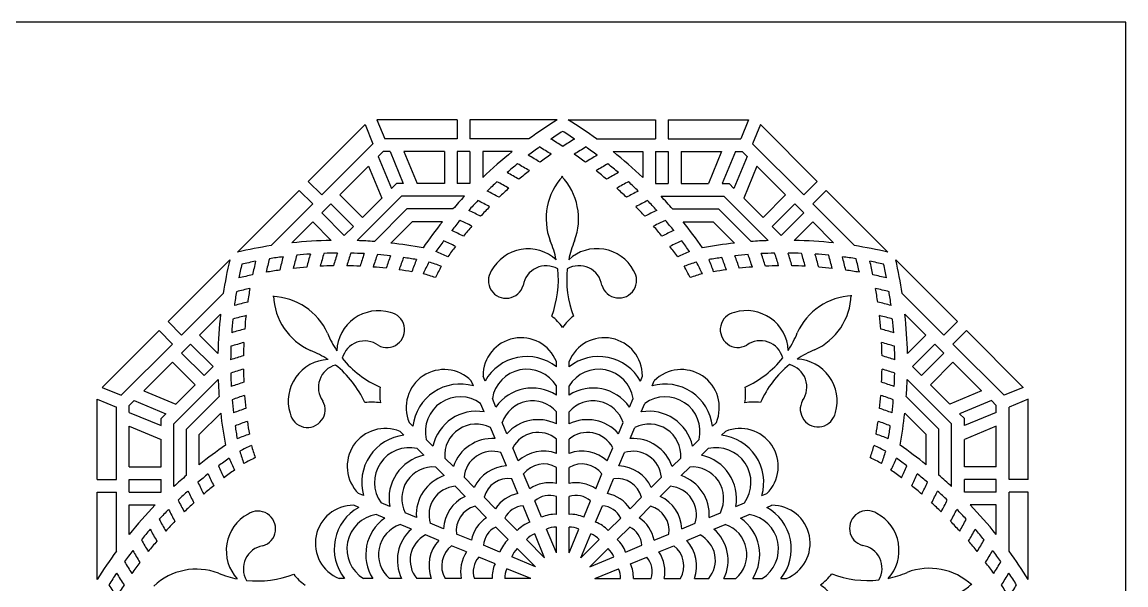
# Model space of a CAD drawing. Extents: x -314 to 508, y 162 to 455.
# Drawn here: x 104.3 to 234.2, y 388.8 to 455 of the extents above; entities that cross this region are included whole.
import ezdxf

# ---------------------------------------------------------------- set-up
doc = ezdxf.new("R2010")
doc.units = 0
doc.layers.get('0').update_dxf_attribs({"linetype": 'CONTINUOUS'})

msp = doc.modelspace()

# ---------------------------------------------------------------- linework, layer by layer
for p, q in [((234.151915, 455.017193), (101.651895, 455.017193)), ((234.151915, 322.517174), (234.151915, 455.017193)), ((137.966518, 436.260003), (144.649683, 442.943168)), ((144.649683, 442.943168), (145.581664, 440.693168)), ((146.035503, 443.517193), (146.967483, 441.267193)), ((155.486925, 443.517193), (146.035503, 443.517193)), ((155.486925, 443.517193), (155.486925, 441.267193)), ((156.986925, 443.517193), (156.986925, 441.267193)), ((167.250142, 443.517193), (156.986925, 443.517193)), ((168.553668, 443.517193), (178.816885, 443.517193)), ((178.816885, 443.517193), (178.816885, 441.267193)), ((180.316885, 443.517193), (180.316885, 441.267193)), ((180.316885, 443.517193), (189.768307, 443.517193)), ((189.768307, 443.517193), (188.836327, 441.267193)), ((191.154127, 442.943168), (190.222146, 440.693168)), ((197.837292, 436.260003), (191.154127, 442.943168)), ((139.557509, 434.669013), (145.581664, 440.693168)), ((155.486925, 441.267193), (146.967483, 441.267193)), ((163.922879, 441.267193), (156.986925, 441.267193)), ((171.880931, 441.267193), (178.816885, 441.267193)), ((180.316885, 441.267193), (188.836327, 441.267193)), ((196.246301, 434.669013), (190.222146, 440.693168)), ((146.202984, 439.193168), (146.777009, 439.767193)), ((146.202984, 439.193168), (147.756285, 435.443168)), ((147.588803, 439.767193), (146.777009, 439.767193)), ((147.588803, 439.767193), (149.142104, 436.017193)), ((149.212392, 439.767193), (150.765693, 436.017193)), ((153.986925, 439.767193), (149.212392, 439.767193)), ((153.986925, 439.767193), (153.986925, 436.017193)), ((155.486925, 439.767193), (155.486925, 436.017193)), ((156.986925, 439.767193), (155.486925, 439.767193)), ((156.986925, 439.767193), (156.986925, 436.017193)), ((158.486925, 439.767193), (158.486925, 436.703548)), ((161.970368, 439.767193), (158.486925, 439.767193)), ((173.833442, 439.767193), (177.316885, 439.767193)), ((177.316885, 439.767193), (177.316885, 436.703548)), ((178.816885, 439.767193), (178.816885, 436.017193)), ((178.816885, 439.767193), (180.316885, 439.767193)), ((180.316885, 439.767193), (180.316885, 436.017193)), ((181.816885, 439.767193), (181.816885, 436.017193)), ((181.816885, 439.767193), (186.591418, 439.767193)), ((186.591418, 439.767193), (185.038117, 436.017193)), ((188.215006, 439.767193), (186.661706, 436.017193)), ((189.600826, 439.193168), (188.047525, 435.443168)), ((188.215006, 439.767193), (189.026801, 439.767193)), ((189.600826, 439.193168), (189.026801, 439.767193)), ((141.678829, 434.669013), (145.054934, 438.045118)), ((145.054934, 438.045118), (146.608235, 434.295118)), ((190.748876, 438.045118), (189.195575, 434.295118)), ((194.124981, 434.669013), (190.748876, 438.045118)), ((129.648668, 427.942153), (136.905858, 435.199343)), ((136.905858, 435.199343), (138.496848, 433.608353)), ((137.966518, 436.260003), (139.557509, 434.669013)), ((147.756285, 435.443168), (148.33031, 436.017193)), ((149.142104, 436.017193), (148.33031, 436.017193)), ((153.986925, 436.017193), (150.765693, 436.017193)), ((156.986925, 436.017193), (155.486925, 436.017193)), ((178.816885, 436.017193), (180.316885, 436.017193)), ((181.816885, 436.017193), (185.038117, 436.017193)), ((186.661706, 436.017193), (187.4735, 436.017193)), ((188.047525, 435.443168), (187.4735, 436.017193)), ((197.837292, 436.260003), (196.246301, 434.669013)), ((198.897952, 435.199343), (197.306962, 433.608353)), ((206.155142, 427.942153), (198.897952, 435.199343)), ((141.678829, 434.669013), (144.330479, 432.017363)), ((143.730865, 429.296428), (148.951631, 434.517193)), ((144.330479, 432.017363), (146.608235, 434.295118)), ((156.334907, 434.517193), (148.951631, 434.517193)), ((179.468902, 434.517193), (186.852179, 434.517193)), ((192.072945, 429.296428), (186.852179, 434.517193)), ((191.473331, 432.017363), (189.195575, 434.295118)), ((194.124981, 434.669013), (191.473331, 432.017363)), ((133.592389, 428.703893), (138.496848, 433.608353)), ((139.557509, 432.547693), (140.618169, 433.608353)), ((139.557509, 432.547693), (142.209159, 429.896042)), ((140.618169, 433.608353), (143.269819, 430.956702)), ((145.74084, 429.185082), (149.572951, 433.017193)), ((154.992374, 433.017193), (149.572951, 433.017193)), ((180.811435, 433.017193), (186.230859, 433.017193)), ((190.06297, 429.185082), (186.230859, 433.017193)), ((195.185641, 433.608353), (192.533991, 430.956702)), ((196.246301, 432.547693), (193.594651, 429.896042)), ((196.246301, 432.547693), (195.185641, 433.608353)), ((202.211421, 428.703893), (197.306962, 433.608353)), ((136.033683, 429.023867), (138.496848, 431.487033)), ((138.496848, 431.487033), (140.663173, 429.320708)), ((147.682388, 429.00531), (150.194271, 431.517193)), ((153.746611, 431.517193), (150.194271, 431.517193)), ((182.057199, 431.517193), (185.609539, 431.517193)), ((188.121422, 429.00531), (185.609539, 431.517193)), ((197.306962, 431.487033), (195.140637, 429.320708)), ((199.770127, 429.023867), (197.306962, 431.487033)), ((142.209159, 429.896042), (143.269819, 430.956702)), ((193.594651, 429.896042), (192.533991, 430.956702)), ((128.726936, 427.020421), (121.469746, 419.763231)), ((207.076874, 427.020421), (214.334064, 419.763231)), ((127.965196, 423.0767), (123.060736, 418.17224)), ((207.838614, 423.0767), (212.743074, 418.17224)), ((121.469746, 419.763231), (123.060736, 418.17224)), ((127.645222, 420.635406), (125.182056, 418.17224)), ((208.158588, 420.635406), (210.621754, 418.17224)), ((214.334064, 419.763231), (212.743074, 418.17224)), ((120.409086, 418.702571), (113.725921, 412.019406)), ((120.409086, 418.702571), (122.000076, 417.11158)), ((125.182056, 418.17224), (127.348381, 416.005916)), ((210.621754, 418.17224), (208.455429, 416.005916)), ((215.394724, 418.702571), (213.803734, 417.11158)), ((215.394724, 418.702571), (222.077889, 412.019406)), ((122.000076, 417.11158), (115.975921, 411.087425)), ((124.121396, 417.11158), (123.060736, 416.05092)), ((124.121396, 417.11158), (126.773047, 414.45993)), ((211.682414, 417.11158), (209.030763, 414.45993)), ((211.682414, 417.11158), (212.743074, 416.05092)), ((213.803734, 417.11158), (219.827889, 411.087425)), ((123.060736, 416.05092), (125.712386, 413.39927)), ((212.743074, 416.05092), (210.091424, 413.39927)), ((122.000076, 414.99026), (118.623971, 411.614155)), ((122.000076, 414.99026), (124.651726, 412.33861)), ((126.773047, 414.45993), (125.712386, 413.39927)), ((167.151905, 414.435141), (167.151905, 415.069904)), ((168.651905, 414.435141), (168.651905, 415.069904)), ((209.030763, 414.45993), (210.091424, 413.39927)), ((213.803734, 414.99026), (211.152084, 412.33861)), ((213.803734, 414.99026), (217.179839, 411.614155)), ((127.372661, 412.938224), (122.151895, 407.717458)), ((158.772113, 412.768297), (158.529199, 413.354741)), ((177.031697, 412.768297), (177.274611, 413.354741)), ((208.431149, 412.938224), (213.651915, 407.717458)), ((113.725921, 412.019406), (115.975921, 411.087425)), ((124.651726, 412.33861), (122.373971, 410.060854)), ((157.386293, 412.194271), (157.14338, 412.780716)), ((167.151905, 411.110105), (167.151905, 412.21277)), ((168.651905, 411.110105), (168.651905, 412.21277)), ((178.417517, 412.194271), (178.66043, 412.780716)), ((211.152084, 412.33861), (213.429839, 410.060854)), ((222.077889, 412.019406), (219.827889, 411.087425)), ((113.151895, 410.633586), (115.401895, 409.701606)), ((113.151895, 401.182164), (113.151895, 410.633586)), ((117.475921, 410.466105), (116.901895, 409.89208)), ((117.475921, 410.466105), (121.225921, 408.912804)), ((118.623971, 411.614155), (122.373971, 410.060854)), ((127.484007, 410.928249), (123.651895, 407.096138)), ((160.044549, 409.696364), (159.622577, 410.715094)), ((175.759261, 409.696364), (176.181233, 410.715094)), ((208.319803, 410.928249), (212.151915, 407.096138)), ((217.179839, 411.614155), (213.429839, 410.060854)), ((218.327889, 410.466105), (214.577889, 408.912804)), ((218.327889, 410.466105), (218.901915, 409.89208)), ((222.651915, 410.633586), (220.401915, 409.701606)), ((222.651915, 401.182164), (222.651915, 410.633586)), ((115.401895, 401.182164), (115.401895, 409.701606)), ((116.901895, 409.080285), (116.901895, 409.89208)), ((116.901895, 409.080285), (120.651895, 407.526985)), ((158.65873, 409.122339), (158.236758, 410.141069)), ((167.151905, 407.716374), (167.151905, 409.145645)), ((168.651905, 407.716374), (168.651905, 409.145645)), ((177.14508, 409.122339), (177.567052, 410.141069)), ((218.901915, 409.080285), (215.151915, 407.526985)), ((218.901915, 409.080285), (218.901915, 409.89208)), ((220.401915, 401.182164), (220.401915, 409.701606)), ((121.225921, 408.912804), (120.651895, 408.338779)), ((120.651895, 407.526985), (120.651895, 408.338779)), ((127.663779, 408.986701), (125.151895, 406.474818)), ((150.282249, 407.4475), (149.833403, 407.896346)), ((161.343274, 406.560965), (160.796315, 407.881439)), ((174.460536, 406.560965), (175.007495, 407.881439)), ((185.521561, 407.4475), (185.970407, 407.896346)), ((208.140031, 408.986701), (210.651915, 406.474818)), ((214.577889, 408.912804), (215.151915, 408.338779)), ((215.151915, 407.526985), (215.151915, 408.338779)), ((116.901895, 407.456697), (120.651895, 405.903396)), ((116.901895, 402.682164), (116.901895, 407.456697)), ((122.151895, 400.334181), (122.151895, 407.717458)), ((123.651895, 401.676714), (123.651895, 407.096138)), ((125.151895, 402.922478), (125.151895, 406.474818)), ((149.221588, 406.38684), (148.772743, 406.835686)), ((159.957454, 405.98694), (159.410496, 407.307414)), ((175.846356, 405.98694), (176.393314, 407.307414)), ((186.582222, 406.38684), (187.031067, 406.835686)), ((210.651915, 402.922478), (210.651915, 406.474818)), ((212.151915, 401.676714), (212.151915, 407.096138)), ((213.651915, 400.334181), (213.651915, 407.717458)), ((218.901915, 407.456697), (215.151915, 405.903396)), ((218.901915, 402.682164), (218.901915, 407.456697)), ((120.651895, 402.682164), (120.651895, 405.903396)), ((152.633404, 405.096345), (151.853702, 405.876047)), ((167.151905, 404.251301), (167.151905, 405.936326)), ((168.651905, 404.251301), (168.651905, 405.936326)), ((183.170406, 405.096345), (183.950108, 405.876047)), ((215.151915, 402.682164), (215.151915, 405.903396)), ((151.572744, 404.035685), (150.793042, 404.815387)), ((161.28348, 402.78563), (160.638649, 404.34239)), ((162.6693, 403.359655), (162.024468, 404.916416)), ((173.13451, 403.359655), (173.779342, 404.916416)), ((174.52033, 402.78563), (175.165161, 404.34239)), ((184.231066, 404.035685), (185.010768, 404.815387)), ((116.901895, 402.682164), (120.651895, 402.682164)), ((153.972474, 401.635954), (152.961827, 402.646602)), ((155.033134, 402.696615), (154.022487, 403.707262)), ((167.151905, 400.708201), (167.151905, 402.606479)), ((168.651905, 400.708201), (168.651905, 402.606479)), ((180.770676, 402.696615), (181.781323, 403.707262)), ((181.831336, 401.635954), (182.841983, 402.646602)), ((218.901915, 402.682164), (215.151915, 402.682164)), ((157.483311, 400.246438), (156.291818, 401.437931)), ((162.639366, 399.512233), (161.912926, 401.266013)), ((164.025185, 400.086258), (163.298746, 401.840038)), ((171.778625, 400.086258), (172.505064, 401.840038)), ((173.164444, 399.512233), (173.890884, 401.266013)), ((178.320499, 400.246438), (179.511992, 401.437931)), ((113.151895, 401.182164), (115.401895, 401.182164)), ((116.901895, 401.182164), (120.651895, 401.182164)), ((116.901895, 399.682164), (116.901895, 401.182164)), ((120.651895, 399.682164), (120.651895, 401.182164)), ((156.422651, 399.185778), (155.231158, 400.377271)), ((179.381159, 399.185778), (180.572652, 400.377271)), ((218.901915, 401.182164), (215.151915, 401.182164)), ((215.151915, 399.682164), (215.151915, 401.182164)), ((218.901915, 399.682164), (218.901915, 401.182164)), ((222.651915, 401.182164), (220.401915, 401.182164)), ((113.151895, 399.682164), (115.401895, 399.682164)), ((113.151895, 389.418947), (113.151895, 399.682164)), ((115.401895, 392.74621), (115.401895, 399.682164)), ((116.901895, 399.682164), (120.651895, 399.682164)), ((144.474817, 399.282795), (143.888373, 399.525709)), ((159.988661, 397.741088), (158.646376, 399.083373)), ((165.415822, 396.728963), (164.618604, 398.653618)), ((167.151905, 397.074292), (167.151905, 399.157523)), ((168.651905, 397.074292), (168.651905, 399.157523)), ((170.387988, 396.728963), (171.185206, 398.653618)), ((175.815149, 397.741088), (177.157434, 399.083373)), ((191.328993, 399.282795), (191.915437, 399.525709)), ((218.901915, 399.682164), (215.151915, 399.682164)), ((222.651915, 399.682164), (220.401915, 399.682164)), ((220.401915, 392.74621), (220.401915, 399.682164)), ((222.651915, 389.418947), (222.651915, 399.682164)), ((116.901895, 398.182164), (119.965541, 398.182164)), ((116.901895, 394.698721), (116.901895, 398.182164)), ((143.900792, 397.896976), (143.314348, 398.13989)), ((147.54675, 398.010359), (146.52802, 398.432331)), ((158.928001, 396.680428), (157.585716, 398.022713)), ((164.030003, 396.154938), (163.232785, 398.079593)), ((171.773807, 396.154938), (172.571025, 398.079593)), ((176.875809, 396.680428), (178.218094, 398.022713)), ((188.25706, 398.010359), (189.27579, 398.432331)), ((191.903018, 397.896976), (192.489462, 398.13989)), ((218.901915, 398.182164), (215.838269, 398.182164)), ((218.901915, 394.698721), (218.901915, 398.182164)), ((146.972725, 396.62454), (145.953995, 397.046512)), ((150.682149, 396.711635), (149.361675, 397.258593)), ((162.558223, 395.171526), (161.085156, 396.644593)), ((173.245587, 395.171526), (174.718654, 396.644593)), ((185.121661, 396.711635), (186.442135, 397.258593)), ((188.831085, 396.62454), (189.849815, 397.046512)), ((150.108124, 395.325815), (148.78765, 395.872774)), ((153.883459, 395.385609), (152.326698, 396.03044)), ((157.156856, 394.029723), (155.403076, 394.756162)), ((161.497563, 394.110866), (160.024496, 395.583933)), ((165.766086, 391.963663), (164.60494, 394.766916)), ((167.151905, 392.537689), (165.99076, 395.340941)), ((167.151905, 392.537689), (167.151905, 395.571907)), ((168.651905, 392.537689), (168.651905, 395.571907)), ((168.651905, 392.537689), (169.81305, 395.340941)), ((170.037724, 391.963663), (171.198869, 394.766916)), ((174.306247, 394.110866), (175.779314, 395.583933)), ((178.646954, 394.029723), (180.400734, 394.756162)), ((181.920351, 395.385609), (183.477111, 396.03044)), ((185.695686, 395.325815), (187.01616, 395.872774)), ((153.309434, 393.999789), (151.752673, 394.644621)), ((165.766086, 391.963663), (163.620569, 394.10918)), ((170.037724, 391.963663), (172.183241, 394.10918)), ((182.494376, 393.999789), (184.051137, 394.644621)), ((156.582831, 392.643904), (154.829051, 393.370343)), ((160.514151, 392.639086), (158.589496, 393.436304)), ((164.705426, 390.903003), (162.559909, 393.04852)), ((171.098384, 390.903003), (173.243901, 393.04852)), ((175.289659, 392.639086), (177.214314, 393.436304)), ((179.220979, 392.643904), (180.974759, 393.370343)), ((159.940126, 391.253267), (158.015471, 392.050485)), ((164.705426, 390.903003), (161.902173, 392.064148)), ((171.098384, 390.903003), (173.901637, 392.064148)), ((175.863684, 391.253267), (177.788339, 392.050485)), ((164.1314, 389.517184), (161.328148, 390.678329)), ((171.67241, 389.517184), (174.475662, 390.678329)), ((142.233948, 389.517184), (141.599185, 389.517184)), ((145.558984, 389.517184), (144.456319, 389.517184)), ((148.952715, 389.517184), (147.523444, 389.517184)), ((152.417788, 389.517184), (150.732763, 389.517184)), ((155.960888, 389.517184), (154.06261, 389.517184)), ((159.594797, 389.517184), (157.511566, 389.517184)), ((164.1314, 389.517184), (161.097182, 389.517184)), ((171.67241, 389.517184), (174.706628, 389.517184)), ((176.209013, 389.517184), (178.292244, 389.517184)), ((179.842922, 389.517184), (181.7412, 389.517184)), ((183.386022, 389.517184), (185.071047, 389.517184)), ((186.851095, 389.517184), (188.280366, 389.517184)), ((190.244826, 389.517184), (191.347491, 389.517184)), ((193.569862, 389.517184), (194.204625, 389.517184))]:
    msp.add_line(p, q)
for centre, radius, start, end in [((195.575092, 398.045567), 53.572116, 121.91939, 126.216195), ((140.228718, 398.045567), 53.572116, 53.783805, 58.08061), ((195.575092, 398.045567), 52.072116, 122.102777, 123.928046), ((140.228718, 398.045567), 52.072116, 56.071954, 57.897223), ((195.575092, 398.045567), 52.072116, 125.738187, 127.534036), ((140.228718, 398.045567), 49.072116, 57.560233, 59.464775), ((140.228718, 398.045567), 50.572116, 56.824698, 58.687971), ((195.575092, 398.045567), 50.572116, 121.312029, 123.175302), ((195.575092, 398.045567), 49.072116, 120.535225, 122.439767), ((140.228718, 398.045567), 52.072116, 52.465964, 54.261813), ((195.575092, 398.045567), 53.572116, 128.84974, 133.812733), ((140.228718, 398.045567), 47.572116, 58.278086, 60.227422), ((195.575092, 398.045567), 50.572116, 125.022816, 126.855492), ((140.228718, 398.045567), 50.572116, 53.144508, 54.977184), ((195.575092, 398.045567), 47.572116, 119.772578, 121.721914), ((140.228718, 398.045567), 53.572116, 46.187267, 51.15026), ((195.575092, 398.045567), 52.072116, 129.316387, 131.085996), ((140.228718, 398.045567), 46.072116, 58.977643, 60.975594), ((195.575092, 398.045567), 46.072116, 119.024406, 121.022357), ((140.228718, 398.045567), 52.072116, 48.914004, 50.683613), ((140.228718, 398.045567), 44.572116, 59.65813, 61.70886), ((195.575092, 398.045567), 50.572116, 128.674204, 130.479787), ((173.304963, 431.88771), 7.357965, 137.256091, 200.866483), ((162.402233, 431.855265), 7.357965, 339.474528, 43.08492), ((140.228718, 398.045567), 50.572116, 49.520213, 51.325796), ((195.575092, 398.045567), 44.572116, 118.29114, 120.34187), ((195.575092, 398.045567), 52.072116, 132.84358, 134.589829), ((140.228718, 398.045567), 41.572116, 60.957865, 63.12829), ((140.228718, 398.045567), 43.072116, 60.318593, 62.426661), ((195.575092, 398.045567), 50.572116, 132.27304, 134.054732), ((195.575092, 398.045567), 43.072116, 117.573339, 119.681407), ((140.228718, 398.045567), 50.572116, 45.945268, 47.72696), ((195.575092, 398.045567), 41.572116, 116.87171, 119.042135), ((140.228718, 398.045567), 52.072116, 45.410171, 47.15642), ((195.575092, 398.045567), 53.572116, 137.094204, 139.24731), ((195.575092, 398.045567), 52.072116, 136.325403, 138.050939), ((140.228718, 398.045567), 40.072116, 61.574537, 63.812869), ((195.575092, 398.045567), 40.072116, 116.187131, 118.425463), ((140.228718, 398.045567), 52.072116, 41.949061, 43.674597), ((140.228718, 398.045567), 53.572116, 40.75269, 42.905796), ((140.228718, 398.045567), 38.572116, 62.16691, 64.479321), ((195.575092, 398.045567), 50.572116, 135.825609, 137.586396), ((140.228718, 398.045567), 50.572116, 42.413604, 44.174391), ((195.575092, 398.045567), 38.572116, 115.520679, 117.83309), ((195.575092, 398.045567), 53.572116, 141.332807, 145.423402), ((195.575092, 398.045567), 52.072116, 139.767054, 141.474349), ((140.228718, 398.045567), 37.072116, 62.732943, 65.126335), ((195.575092, 398.045567), 37.072116, 114.873665, 117.267057), ((140.228718, 398.045567), 52.072116, 38.525651, 40.232946), ((140.228718, 398.045567), 53.572116, 34.576598, 38.667193), ((140.228718, 398.045567), 35.572116, 63.270186, 65.752316), ((195.575092, 398.045567), 50.572116, 139.337804, 141.080535), ((140.228718, 398.045567), 50.572116, 38.919465, 40.662196), ((195.575092, 398.045567), 35.572116, 114.247684, 116.729814), ((141.7732, 375.760093), 53.572116, 98.783805, 103.08061), ((141.7732, 375.760093), 53.572116, 91.187267, 96.15026), ((141.7732, 375.760093), 53.572116, 85.75269, 87.905796), ((141.7732, 375.760093), 53.572116, 79.576598, 83.667193), ((195.575092, 398.045567), 52.072116, 143.17341, 144.864819), ((140.228718, 398.045567), 34.072116, 63.775685, 66.35533), ((195.575092, 398.045567), 50.572116, 142.815292, 144.542779), ((155.637688, 424.624424), 11.748077, 11.887493, 23.276334), ((180.112424, 424.697258), 11.748077, 157.064677, 168.453518), ((195.575092, 398.045567), 34.072116, 113.64467, 116.224315), ((140.228718, 398.045567), 50.572116, 35.457221, 37.184708), ((140.228718, 398.045567), 52.072116, 35.135181, 36.82659), ((194.03061, 375.760093), 53.572116, 96.332807, 100.423402), ((194.03061, 375.760093), 53.572116, 92.094204, 94.24731), ((194.03061, 375.760093), 53.572116, 83.84974, 88.812733), ((194.03061, 375.760093), 53.572116, 76.91939, 81.216195), ((141.7732, 375.760093), 52.072116, 97.465964, 99.261813), ((180.908996, 414.895889), 47.572116, 164.772578, 166.721914), ((180.908996, 414.895889), 46.072116, 164.024406, 166.022357), ((141.7732, 375.760093), 52.072116, 93.914004, 95.683613), ((180.908996, 414.895889), 44.572116, 163.29114, 165.34187), ((180.908996, 414.895889), 43.072116, 162.573339, 164.681407), ((141.7732, 375.760093), 52.072116, 90.410171, 92.15642), ((180.908996, 414.895889), 41.572116, 161.87171, 164.042135), ((180.908996, 414.895889), 40.072116, 161.187131, 163.425463), ((141.7732, 375.760093), 52.072116, 86.949061, 88.674597), ((180.908996, 414.895889), 38.572116, 160.520679, 162.83309), ((180.908996, 414.895889), 37.072116, 159.873665, 162.267057), ((141.7732, 375.760093), 52.072116, 83.525651, 85.232946), ((180.908996, 414.895889), 35.572116, 159.247684, 161.729814), ((180.908996, 414.895889), 34.072116, 158.64467, 161.224315), ((141.7732, 375.760093), 52.072116, 80.135181, 81.82659), ((140.228718, 398.045567), 32.572116, 64.245875, 66.933024), ((163.827447, 423.417936), 4.907488, 47.643656, 151.842429), ((171.929991, 423.442048), 4.907488, 28.498583, 132.697355), ((195.575092, 398.045567), 32.572116, 113.066976, 115.754125), ((194.03061, 375.760093), 52.072116, 98.17341, 99.864819), ((154.894814, 414.895889), 34.072116, 18.775685, 21.35533), ((194.03061, 375.760093), 52.072116, 94.767054, 96.474349), ((154.894814, 414.895889), 35.572116, 18.270186, 20.752316), ((154.894814, 414.895889), 37.072116, 17.732943, 20.126335), ((194.03061, 375.760093), 52.072116, 91.325403, 93.050939), ((154.894814, 414.895889), 38.572116, 17.16691, 19.479321), ((154.894814, 414.895889), 40.072116, 16.574537, 18.812869), ((154.894814, 414.895889), 41.572116, 15.957865, 18.12829), ((194.03061, 375.760093), 52.072116, 87.84358, 89.589829), ((154.894814, 414.895889), 43.072116, 15.318593, 17.426661), ((154.894814, 414.895889), 44.572116, 14.65813, 16.70886), ((194.03061, 375.760093), 52.072116, 84.316387, 86.085996), ((154.894814, 414.895889), 46.072116, 13.977643, 15.975594), ((154.894814, 414.895889), 47.572116, 13.278086, 15.227422), ((194.03061, 375.760093), 52.072116, 80.738187, 82.534036), ((180.908996, 414.895889), 53.572116, 166.91939, 171.216195), ((180.908996, 414.895889), 52.072116, 167.102777, 168.928046), ((141.7732, 375.760093), 52.072116, 101.071954, 102.897223), ((180.908996, 414.895889), 50.572116, 166.312029, 168.175302), ((180.908996, 414.895889), 49.072116, 165.535225, 167.439767), ((141.7732, 375.760093), 50.572116, 94.520213, 96.325796), ((141.7732, 375.760093), 50.572116, 90.945268, 92.72696), ((141.7732, 375.760093), 50.572116, 87.413604, 89.174391), ((141.7732, 375.760093), 50.572116, 83.919465, 85.662196), ((180.908996, 414.895889), 32.572116, 158.066976, 160.754125), ((198.260529, 402.531827), 52.072116, 152.276152, 153.953986), ((143.190408, 397.008887), 31.072116, 70.403428, 73.209533), ((198.260529, 402.531827), 50.572116, 151.99072, 153.70586), ((165.943045, 423.602454), 2.727853, 59.946113, 171.045556), ((155.637688, 424.624424), 11.748077, 338.963115, 6.545241), ((180.112424, 424.697258), 11.748077, 173.79577, 201.377896), ((169.813332, 423.613972), 2.727853, 9.295455, 120.394899), ((199.101766, 377.033468), 52.072116, 107.276152, 108.953986), ((156.256002, 412.068615), 29.572116, 25.789063, 28.727348), ((156.256002, 412.068615), 31.072116, 25.403428, 28.209533), ((154.894814, 414.895889), 32.572116, 19.245875, 21.933024), ((194.03061, 375.760093), 50.572116, 94.337804, 96.080535), ((194.03061, 375.760093), 50.572116, 90.825609, 92.586396), ((194.03061, 375.760093), 50.572116, 87.27304, 89.054732), ((194.03061, 375.760093), 50.572116, 83.674204, 85.479787), ((154.894814, 414.895889), 49.072116, 12.560233, 14.464775), ((154.894814, 414.895889), 50.572116, 11.824698, 13.687971), ((194.03061, 375.760093), 52.072116, 77.102777, 78.928046), ((154.894814, 414.895889), 52.072116, 11.071954, 12.897223), ((154.894814, 414.895889), 53.572116, 8.783805, 13.08061), ((141.7732, 375.760093), 50.572116, 101.824698, 103.687971), ((141.7732, 375.760093), 50.572116, 98.144508, 99.977184), ((141.7732, 375.760093), 50.572116, 80.457221, 82.184708), ((143.190408, 397.008887), 29.572116, 70.789063, 73.727348), ((161.239982, 424.584826), 2.084471, 146.551174, 344.479078), ((174.510465, 424.624318), 2.084471, 195.861933, 33.789837), ((199.101766, 377.033468), 50.572116, 106.99072, 108.70586), ((194.03061, 375.760093), 50.572116, 97.815292, 99.542779), ((194.03061, 375.760093), 50.572116, 80.022816, 81.855492), ((194.03061, 375.760093), 50.572116, 76.312029, 78.175302), ((141.7732, 375.760093), 49.072116, 102.560233, 104.464775), ((180.908996, 414.895889), 50.572116, 170.022816, 171.855492), ((194.03061, 375.760093), 49.072116, 75.535225, 77.439767), ((154.894814, 414.895889), 50.572116, 8.144508, 9.977184), ((180.908996, 414.895889), 52.072116, 170.738187, 172.534036), ((141.7732, 375.760093), 47.572116, 103.278086, 105.227422), ((133.545176, 415.346203), 7.357965, 24.474528, 88.08492), ((141.231628, 423.078539), 7.357965, 182.256091, 245.866483), ((202.21326, 415.437461), 7.357965, 92.256091, 155.866483), ((194.480924, 423.123913), 7.357965, 294.474528, 358.08492), ((194.03061, 375.760093), 47.572116, 74.772578, 76.721914), ((154.894814, 414.895889), 52.072116, 7.465964, 9.261813), ((146.23136, 416.134303), 4.907488, 73.498583, 177.697355), ((147.22004, 418.794964), 2.084471, 240.861933, 78.789837), ((188.518112, 418.804773), 2.084471, 101.551174, 299.479078), ((189.52261, 416.150043), 4.907488, 2.643656, 106.842429), ((180.908996, 414.895889), 53.572116, 173.84974, 178.812733), ((180.908996, 414.895889), 52.072116, 174.316387, 176.085996), ((141.7732, 375.760093), 46.072116, 103.977643, 105.975594), ((180.908996, 414.895889), 50.572116, 173.674204, 175.479787), ((162.99744, 415.642428), 5.975082, 35.004118, 52.886856), ((172.806261, 415.671618), 5.975082, 127.454155, 145.336893), ((194.03061, 375.760093), 46.072116, 74.024406, 76.022357), ((154.894814, 414.895889), 50.572116, 4.520213, 6.325796), ((154.894814, 414.895889), 52.072116, 3.914004, 5.683613), ((154.894814, 414.895889), 53.572116, 1.187267, 6.15026), ((141.7732, 375.760093), 44.572116, 104.65813, 106.70886), ((151.129647, 422.807724), 11.748077, 202.064677, 213.453518), ((184.584692, 422.794192), 11.748077, 326.887493, 338.276334), ((194.03061, 375.760093), 44.572116, 73.29114, 75.34187), ((180.908996, 414.895889), 52.072116, 177.84358, 179.589829), ((141.7732, 375.760093), 43.072116, 105.318593, 107.426661), ((180.908996, 414.895889), 50.572116, 177.27304, 179.054732), ((144.613088, 414.759167), 2.727853, 54.295455, 165.394899), ((163.004143, 413.389895), 4.475082, 22.049912, 180.450088), ((172.799667, 413.389895), 4.475082, 359.549912, 157.950088), ((191.149038, 414.784563), 2.727853, 14.946113, 126.045556), ((194.03061, 375.760093), 43.072116, 72.573339, 74.681407), ((154.894814, 414.895889), 50.572116, 0.945268, 2.72696), ((154.894814, 414.895889), 52.072116, 0.410171, 2.15642), ((141.7732, 375.760093), 41.572116, 105.957865, 108.12829), ((133.874896, 405.449971), 11.748077, 56.887493, 68.276334), ((163.668416, 410.050369), 5.600082, 51.53456, 150.96544), ((172.135394, 410.050369), 5.600082, 29.03456, 128.46544), ((201.942445, 405.539442), 11.748077, 112.064677, 123.453518), ((194.03061, 375.760093), 41.572116, 71.87171, 74.042135), ((140.519046, 410.387889), 4.907488, 92.643656, 196.842429), ((141.884526, 412.014317), 2.727853, 104.946113, 216.045556), ((133.874896, 405.449971), 11.748077, 23.963115, 51.545241), ((151.129647, 422.807724), 11.748077, 218.79577, 246.377896), ((184.584692, 422.794192), 11.748077, 293.963115, 321.545241), ((201.942445, 405.539442), 11.748077, 128.79577, 156.377896), ((193.893888, 412.056001), 2.727853, 324.295455, 75.394899), ((195.269024, 410.437729), 4.907488, 343.498583, 87.697355), ((180.908996, 414.895889), 53.572116, 182.094204, 184.24731), ((141.7732, 375.760093), 40.072116, 106.574537, 108.812869), ((180.908996, 414.895889), 52.072116, 181.325403, 183.050939), ((180.908996, 414.895889), 50.572116, 180.825609, 182.586396), ((153.95426, 409.641311), 4.475082, 44.549912, 202.950088), ((163.668416, 410.050369), 4.100082, 31.830243, 170.669757), ((172.135394, 410.050369), 4.100082, 9.330243, 148.169757), ((181.84955, 409.641311), 4.475082, 337.049912, 135.450088), ((154.894814, 414.895889), 50.572116, 357.413604, 359.174391), ((194.03061, 375.760093), 40.072116, 71.187131, 73.425463), ((154.894814, 414.895889), 52.072116, 356.949061, 358.674597), ((154.894814, 414.895889), 53.572116, 355.75269, 357.905796), ((141.7732, 375.760093), 38.572116, 107.16691, 109.479321), ((152.345501, 411.259395), 5.975082, 172.454155, 190.336893), ((155.845949, 406.810197), 5.600082, 74.03456, 173.46544), ((164.332689, 406.710843), 5.225082, 57.346692, 145.153308), ((171.471121, 406.710843), 5.225082, 34.846692, 122.653308), ((179.957861, 406.810197), 5.600082, 6.53456, 105.96544), ((183.437592, 411.238832), 5.975082, 350.004118, 7.886856), ((194.03061, 375.760093), 38.572116, 70.520679, 72.83309), ((180.908996, 414.895889), 52.072116, 184.767054, 186.474349), ((141.7732, 375.760093), 37.072116, 107.732943, 110.126335), ((180.908996, 414.895889), 50.572116, 184.337804, 186.080535), ((137.864316, 409.383391), 2.084471, 191.551174, 29.479078), ((155.845949, 406.810197), 4.100082, 54.330243, 193.169757), ((164.332689, 406.710843), 3.725082, 40.815365, 161.684635), ((171.471121, 406.710843), 3.725082, 18.315365, 139.184635), ((179.957861, 406.810197), 4.100082, 346.830243, 125.669757), ((197.929685, 409.449049), 2.084471, 150.861933, 348.789837), ((154.894814, 414.895889), 50.572116, 353.919465, 355.662196), ((194.03061, 375.760093), 37.072116, 69.873665, 72.267057), ((154.894814, 414.895889), 52.072116, 353.525651, 355.232946), ((141.7732, 375.760093), 35.572116, 108.270186, 110.752316), ((145.430257, 404.302871), 5.975082, 80.004118, 97.886856), ((157.737638, 403.979084), 5.225082, 79.846692, 167.653308), ((178.066171, 403.979084), 5.225082, 12.346692, 100.153308), ((190.394116, 404.323588), 5.975082, 82.454155, 100.336893), ((194.03061, 375.760093), 35.572116, 69.247684, 71.729814), ((180.908996, 414.895889), 53.572116, 186.332807, 190.423402), ((141.7732, 375.760093), 34.072116, 108.775685, 111.35533), ((180.908996, 414.895889), 50.572116, 187.815292, 189.542779), ((164.996962, 403.371317), 4.850082, 63.620761, 138.879239), ((170.806848, 403.371317), 4.850082, 41.120761, 116.379239), ((154.894814, 414.895889), 50.572116, 350.457221, 352.184708), ((194.03061, 375.760093), 34.072116, 68.64467, 71.224315), ((154.894814, 414.895889), 53.572116, 349.576598, 353.667193), ((180.908996, 414.895889), 52.072116, 188.17341, 189.864819), ((141.7732, 375.760093), 32.572116, 109.245875, 111.933024), ((147.027778, 402.714829), 4.475082, 67.049912, 225.450088), ((157.737638, 403.979084), 3.725082, 63.315365, 184.184635), ((164.996962, 403.371317), 3.350082, 49.96535, 152.53465), ((170.806848, 403.371317), 3.350082, 27.46535, 130.03465), ((178.066171, 403.979084), 3.725082, 355.815365, 116.684635), ((188.776032, 402.714829), 4.475082, 314.549912, 112.950088), ((194.03061, 375.760093), 32.572116, 68.066976, 70.754125), ((154.894814, 414.895889), 52.072116, 350.135181, 351.82659), ((158.623522, 361.093997), 53.572116, 124.576598, 128.667193), ((144.600474, 377.121281), 31.072116, 115.403428, 118.209533), ((179.635621, 419.967045), 50.572116, 196.99072, 198.70586), ((149.858892, 400.82314), 5.600082, 96.53456, 195.96544), ((159.629328, 401.14797), 4.850082, 86.120761, 161.379239), ((176.174482, 401.14797), 4.850082, 18.620761, 93.879239), ((185.944918, 400.82314), 5.600082, 344.03456, 83.46544), ((176.143608, 413.478681), 29.572116, 340.789063, 343.727348), ((181.666548, 358.40856), 52.072116, 62.276152, 63.953986), ((177.180288, 361.093997), 53.572116, 51.332807, 55.423402), ((179.635621, 419.967045), 52.072116, 197.276152, 198.953986), ((149.858892, 400.82314), 4.100082, 76.830243, 215.669757), ((152.690005, 398.93145), 5.225082, 102.346692, 190.153308), ((159.629328, 401.14797), 3.350082, 72.46535, 175.03465), ((165.661235, 400.031791), 4.475082, 70.542688, 131.957312), ((170.142575, 400.031791), 4.475082, 48.042688, 109.457312), ((176.174482, 401.14797), 3.350082, 4.96535, 107.53465), ((183.113805, 398.93145), 5.225082, 349.846692, 77.653308), ((185.944918, 400.82314), 4.100082, 324.330243, 103.169757), ((176.143608, 413.478681), 31.072116, 340.403428, 343.209533), ((158.623522, 361.093997), 52.072116, 125.135181, 126.82659), ((158.623522, 416.440371), 34.072116, 203.64467, 206.224315), ((158.623522, 416.440371), 32.572116, 203.066976, 205.754125), ((144.600474, 377.121281), 29.572116, 115.789063, 118.727348), ((152.690005, 398.93145), 3.725082, 85.815365, 206.684635), ((161.521017, 398.316857), 4.475082, 93.042688, 154.457312), ((165.661235, 400.031791), 2.975082, 59.930399, 142.569601), ((170.142575, 400.031791), 2.975082, 37.430399, 120.069601), ((174.282792, 398.316857), 4.475082, 25.542688, 86.957312), ((183.113805, 398.93145), 3.725082, 333.315365, 94.184635), ((181.666548, 358.40856), 50.572116, 61.99072, 63.70586), ((177.180288, 416.440371), 32.572116, 334.245875, 336.933024), ((177.180288, 361.093997), 52.072116, 53.17341, 54.864819), ((177.180288, 416.440371), 34.072116, 333.775685, 336.35533), ((158.623522, 361.093997), 53.572116, 130.75269, 132.905796), ((158.623522, 361.093997), 52.072116, 128.525651, 130.232946), ((158.623522, 416.440371), 35.572116, 204.247684, 206.729814), ((158.623522, 361.093997), 50.572116, 125.457221, 127.184708), ((155.521119, 397.039761), 4.850082, 108.620761, 183.879239), ((161.521017, 398.316857), 2.975082, 82.430399, 165.069601), ((174.282792, 398.316857), 2.975082, 14.930399, 97.569601), ((180.282691, 397.039761), 4.850082, 356.120761, 71.379239), ((177.180288, 361.093997), 50.572116, 52.815292, 54.542779), ((177.180288, 416.440371), 35.572116, 333.270186, 335.752316), ((177.180288, 361.093997), 52.072116, 49.767054, 51.474349), ((177.180288, 361.093997), 53.572116, 47.094204, 49.24731), ((158.623522, 416.440371), 37.072116, 204.873665, 207.267057), ((158.623522, 361.093997), 50.572116, 128.919465, 130.662196), ((155.521119, 397.039761), 3.350082, 94.96535, 197.53465), ((166.325508, 396.692265), 4.100082, 78.372027, 124.127973), ((169.478302, 396.692265), 4.100082, 55.872027, 101.627973), ((180.282691, 397.039761), 3.350082, 342.46535, 85.03465), ((177.180288, 361.093997), 50.572116, 49.337804, 51.080535), ((177.180288, 416.440371), 37.072116, 332.732943, 335.126335), ((158.623522, 361.093997), 52.072116, 131.949061, 133.674597), ((158.623522, 416.440371), 40.072116, 206.187131, 208.425463), ((158.623522, 416.440371), 38.572116, 205.520679, 207.83309), ((158.352232, 395.148071), 4.475082, 115.542688, 176.957312), ((163.412707, 395.485744), 4.100082, 100.872027, 146.627973), ((166.325508, 396.692265), 2.600082, 71.467962, 131.032038), ((169.478302, 396.692265), 2.600082, 48.967962, 108.532038), ((172.391103, 395.485744), 4.100082, 33.372027, 79.127973), ((177.451578, 395.148071), 4.475082, 3.042688, 64.457312), ((177.180288, 416.440371), 38.572116, 332.16691, 334.479321), ((177.180288, 361.093997), 52.072116, 46.325403, 48.050939), ((177.180288, 416.440371), 40.072116, 331.574537, 333.812869), ((158.623522, 361.093997), 53.572116, 136.187267, 141.15026), ((158.623522, 361.093997), 52.072116, 135.410171, 137.15642), ((158.623522, 416.440371), 41.572116, 206.87171, 209.042135), ((158.623522, 361.093997), 50.572116, 132.413604, 134.174391), ((132.044771, 395.375744), 2.084471, 285.861933, 123.789837), ((143.279194, 393.664946), 4.475082, 89.549912, 247.950088), ((146.61872, 393.000673), 5.600082, 119.03456, 218.46544), ((158.352232, 395.148071), 2.975082, 104.930399, 187.569601), ((163.412707, 395.485744), 2.600082, 93.967962, 153.532038), ((172.391103, 395.485744), 2.600082, 26.467962, 86.032038), ((177.451578, 395.148071), 2.975082, 352.430399, 75.069601), ((189.18509, 393.000673), 5.600082, 321.53456, 60.96544), ((192.524616, 393.664946), 4.475082, 292.049912, 90.450088), ((203.719547, 395.429107), 2.084471, 56.551174, 254.479078), ((177.180288, 361.093997), 50.572116, 45.825609, 47.586396), ((177.180288, 416.440371), 41.572116, 330.957865, 333.12829), ((177.180288, 361.093997), 52.072116, 42.84358, 44.589829), ((177.180288, 361.093997), 53.572116, 38.84974, 43.812733), ((158.623522, 416.440371), 43.072116, 207.573339, 209.681407), ((158.623522, 361.093997), 50.572116, 135.945268, 137.72696), ((133.22704, 392.79527), 4.907488, 118.498583, 222.697355), ((146.61872, 393.000673), 4.100082, 99.330243, 238.169757), ((149.958246, 392.3364), 5.225082, 124.846692, 212.653308), ((161.183345, 393.256382), 4.100082, 123.372027, 169.127973), ((165.304396, 392.65463), 3.725082, 110.005575, 137.494425), ((166.989781, 393.352739), 3.725082, 87.505575, 114.994425), ((168.814029, 393.352739), 3.725082, 65.005575, 92.494425), ((170.499413, 392.65463), 3.725082, 42.505575, 69.994425), ((174.620465, 393.256382), 4.100082, 10.872027, 56.627973), ((185.845564, 392.3364), 5.225082, 327.346692, 55.153308), ((189.18509, 393.000673), 4.100082, 301.830243, 80.669757), ((202.552657, 392.841642), 4.907488, 317.643656, 61.842429), ((177.180288, 361.093997), 50.572116, 42.27304, 44.054732), ((177.180288, 416.440371), 43.072116, 330.318593, 332.426661), ((158.623522, 361.093997), 52.072116, 138.914004, 140.683613), ((158.623522, 416.440371), 44.572116, 208.29114, 210.34187), ((149.958246, 392.3364), 3.725082, 108.315365, 229.184635), ((153.297772, 391.672127), 4.850082, 131.120761, 206.379239), ((161.183345, 393.256382), 2.600082, 116.467962, 176.032038), ((165.304396, 392.65463), 2.225082, 108.321618, 139.178382), ((166.989781, 393.352739), 2.225082, 85.821618, 116.678382), ((168.814029, 393.352739), 2.225082, 63.321618, 94.178382), ((170.499413, 392.65463), 2.225082, 40.821618, 71.678382), ((174.620465, 393.256382), 2.600082, 3.967962, 63.532038), ((182.506038, 391.672127), 4.850082, 333.620761, 48.879239), ((185.845564, 392.3364), 3.725082, 310.815365, 71.684635), ((177.180288, 416.440371), 44.572116, 329.65813, 331.70886), ((177.180288, 361.093997), 52.072116, 39.316387, 41.085996), ((158.623522, 416.440371), 46.072116, 209.024406, 211.022357), ((158.623522, 361.093997), 50.572116, 139.520213, 141.325796), ((153.297772, 391.672127), 3.350082, 117.46535, 220.03465), ((156.637298, 391.007854), 4.475082, 138.042688, 199.457312), ((164.014459, 391.364692), 3.725082, 132.505575, 159.994425), ((171.789351, 391.364692), 3.725082, 20.005575, 47.494425), ((179.166512, 391.007854), 4.475082, 340.542688, 41.957312), ((182.506038, 391.672127), 3.350082, 319.96535, 62.53465), ((177.180288, 361.093997), 50.572116, 38.674204, 40.479787), ((177.180288, 416.440371), 46.072116, 328.977643, 330.975594), ((158.623522, 361.093997), 53.572116, 143.783805, 148.08061), ((158.623522, 361.093997), 52.072116, 142.465964, 144.261813), ((158.623522, 416.440371), 47.572116, 209.772578, 211.721914), ((133.055117, 390.678611), 2.727853, 99.295455, 210.394899), ((156.637298, 391.007854), 2.975082, 127.430399, 210.069601), ((159.976824, 390.343581), 4.100082, 145.872027, 191.627973), ((164.014459, 391.364692), 2.225082, 130.821618, 161.678382), ((171.789351, 391.364692), 2.225082, 18.321618, 49.178382), ((175.826986, 390.343581), 4.100082, 348.372027, 34.127973), ((179.166512, 391.007854), 2.975082, 329.930399, 52.569601), ((202.737175, 390.726044), 2.727853, 329.946113, 81.045556), ((177.180288, 416.440371), 47.572116, 328.278086, 330.227422), ((177.180288, 361.093997), 52.072116, 35.738187, 37.534036), ((177.180288, 361.093997), 53.572116, 31.91939, 36.216195), ((158.623522, 416.440371), 49.072116, 210.535225, 212.439767), ((158.623522, 361.093997), 50.572116, 143.144508, 144.977184), ((159.976824, 390.343581), 2.600082, 138.967962, 198.532038), ((163.31635, 389.679308), 3.725082, 155.005575, 182.494425), ((172.48746, 389.679308), 3.725082, 357.505575, 24.994425), ((175.826986, 390.343581), 2.600082, 341.467962, 41.032038), ((177.180288, 361.093997), 50.572116, 35.022816, 36.855492), ((177.180288, 416.440371), 49.072116, 327.560233, 329.464775), ((158.623522, 361.093997), 52.072116, 146.071954, 147.897223), ((158.623522, 416.440371), 50.572116, 211.312029, 213.175302), ((124.813824, 383.267512), 7.357965, 69.474528, 133.08492), ((131.971831, 400.977703), 11.748077, 247.064677, 258.453518), ((131.971831, 400.977703), 11.748077, 263.79577, 291.377896), ((140.997471, 393.67154), 5.975082, 217.454155, 235.336893), ((163.31635, 389.679308), 2.225082, 153.321618, 184.178382), ((172.48746, 389.679308), 2.225082, 355.821618, 26.678382), ((194.777149, 393.671649), 5.975082, 305.004118, 322.886856), ((203.759145, 401.031401), 11.748077, 248.963115, 276.545241), ((203.759145, 401.031401), 11.748077, 281.887493, 293.276334), ((211.022431, 383.364126), 7.357965, 47.256091, 110.866483), ((177.180288, 416.440371), 50.572116, 326.824698, 328.687971), ((177.180288, 361.093997), 52.072116, 32.102777, 33.928046), ((158.623522, 416.440371), 52.072116, 212.102777, 213.928046), ((158.623522, 361.093997), 50.572116, 146.824698, 148.687971), ((194.806339, 383.862828), 5.975082, 37.454155, 55.336893), ((210.989986, 394.266856), 7.357965, 249.474528, 313.08492), ((177.180288, 361.093997), 50.572116, 31.312029, 33.175302), ((177.180288, 416.440371), 52.072116, 326.071954, 327.897223)]:
    msp.add_arc(centre, radius, start, end)

doc.saveas('drawing.dxf')
